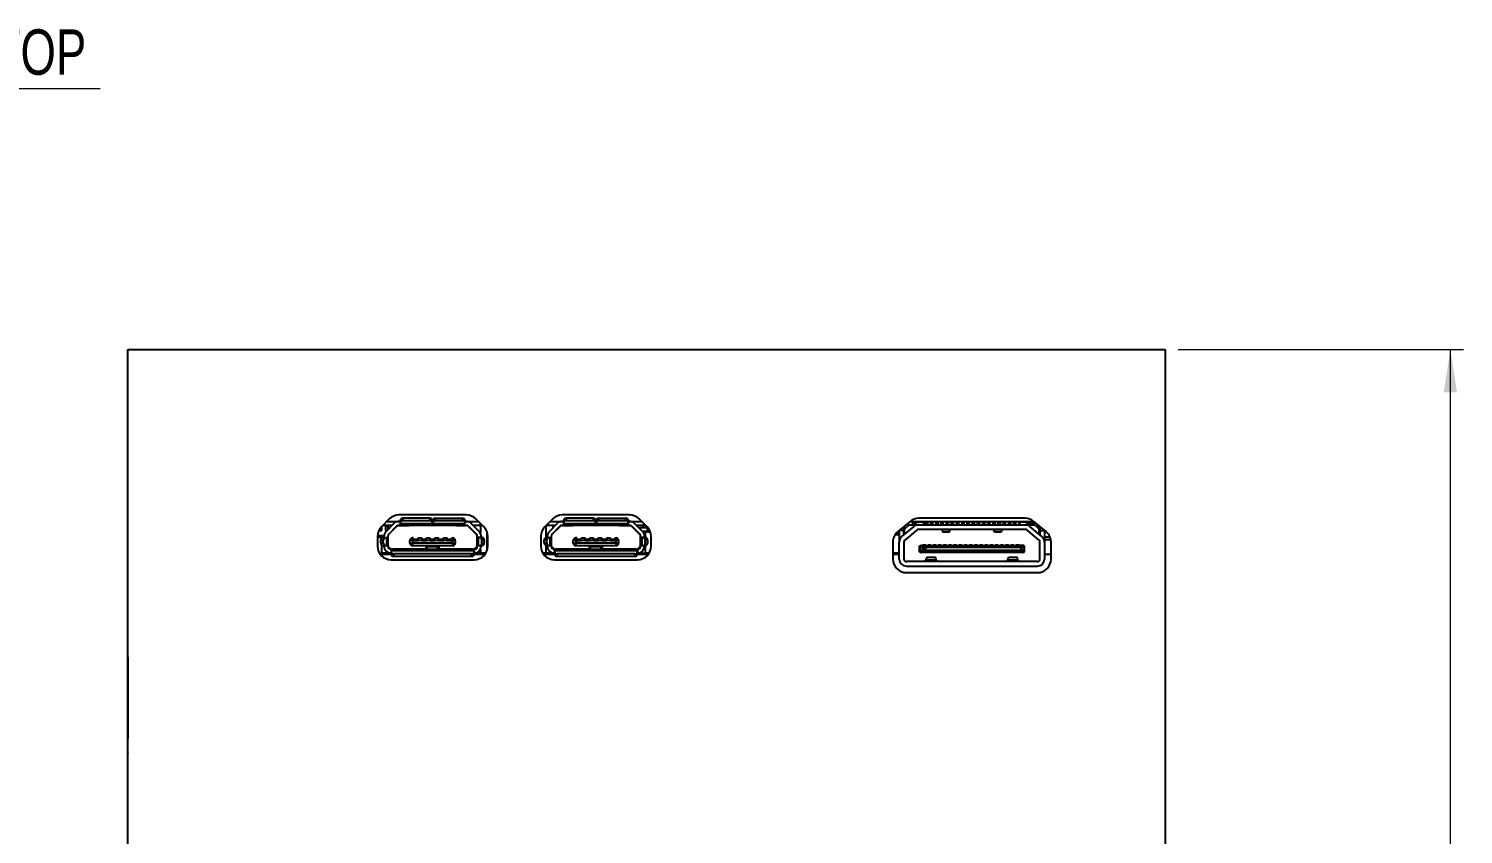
# Model space of a CAD drawing. Header units: millimetres. Extents: x 16 to 196, y 45 to 267.
# Drawn here: x 85.8 to 196.5, y 204.4 to 266.6 of the extents above; entities that cross this region are included whole.
import ezdxf

# ---------------------------------------------------------------- set-up
doc = ezdxf.new("R2010")
doc.units = ezdxf.units.MM
doc.styles.add('SLDTEXTSTYLE0', font='TXT', dxfattribs={"width": 0.75})
doc.dimstyles.new('SLDDIMSTYLE0', dxfattribs={"dimtxt": 3.5, "dimasz": 3.302, "dimexe": 0, "dimexo": 0.0625, "dimgap": 0.875, "dimtad": 1, "dimrnd": 1e-09, "dimzin": 12, "dimdsep": 46, "dimtxsty": 'SLDTEXTSTYLE0', "dimsah": 1, "dimcen": 0.09, "dimadec": 0, "dimazin": 3, "dimtfac": 1, "dimtofl": 0, "dimtmove": 0, "dimatfit": 3, "dimfxl": 1, "dimfrac": 2, "dimtolj": 1, "dimtzin": 12, "dimarcsym": 0})

# ---------------------------------------------------------------- blocks, each defined once
blk = doc.blocks.new('SW_NOTE_0')
at = {"color": 0, "linetype": 'Continuous', "lineweight": 0}
blk.add_line((8.72, 0), (0, 0), dxfattribs=at)
at = {"color": 0, "linetype": 'Continuous', "lineweight": 0, "insert": (0.44, 4.58), "char_height": 3.5, "attachment_point": 1, "style": 'SLDTEXTSTYLE0'}
blk.add_mtext('TOP', dxfattribs=at)
blk = doc.blocks.new('_D_2')
at = {"color": 7, "linetype": 'Continuous', "lineweight": 0}
for p, q in [((174.47, 241.79), (196.47, 241.79)), ((195.47, 121.79), (195.47, 241.79)), ((174.47, 121.79), (196.47, 121.79))]:
    blk.add_line(p, q, dxfattribs=at)
at = {"color": 7, "linetype": 'Continuous', "lineweight": 18}
for points in [[(195.47, 241.79), (194.96, 238.49), (195.98, 238.49)], [(195.47, 121.79), (195.98, 125.09), (194.96, 125.09)]]:
    blk.add_solid(points, dxfattribs=at)
at = {"color": 7, "linetype": 'Continuous', "lineweight": 18, "insert": (190.96, 174.42), "char_height": 3.5, "attachment_point": 1, "rotation": 90, "style": 'SLDTEXTSTYLE0'}
blk.add_mtext('120,00', dxfattribs=at)

msp = doc.modelspace()

# ---------------------------------------------------------------- linework, layer by layer
at = {"color": 7, "linetype": 'Continuous', "lineweight": 25}
for p, q in [((93.467, 121.788), (93.467, 241.788)), ((93.467, 241.788), (173.467, 241.788)), ((173.467, 241.788), (173.467, 121.788)), ((113.628, 228.72), (113.025, 228.117)), ((113.042, 228.128), (113.042, 228.134)), ((113.042, 227.836), (113.042, 228.128)), ((113.264, 228.228), (113.136, 228.228)), ((113.84, 228.228), (113.264, 228.228)), ((113.342, 228.228), (113.342, 228.128)), ((113.542, 228.128), (113.342, 228.128)), ((113.342, 228.128), (113.342, 227.836)), ((113.979, 228.367), (113.375, 227.763)), ((113.436, 228.528), (114.368, 228.528)), ((113.542, 228.228), (113.542, 228.128)), ((113.542, 227.93), (113.542, 228.128)), ((113.587, 227.551), (114.191, 228.155)), ((114.193, 228.15), (113.592, 227.549)), ((114.368, 228.528), (114.464, 228.528)), ((114.464, 228.228), (114.368, 228.228)), ((114.37, 228.223), (115.174, 228.223)), ((119.564, 229.028), (114.371, 229.028)), ((114.464, 228.617), (114.464, 228.429)), ((114.464, 228.429), (114.464, 228.337)), ((116.954, 228.337), (114.464, 228.337)), ((114.464, 228.337), (114.464, 228.228)), ((116.954, 228.228), (114.464, 228.228)), ((114.664, 228.773), (114.664, 228.586)), ((116.754, 228.773), (114.664, 228.773)), ((116.754, 228.586), (114.664, 228.586)), ((115.039, 228.228), (115.039, 228.223)), ((115.174, 228.223), (115.174, 228.228)), ((116.754, 228.773), (116.754, 228.586)), ((116.954, 228.429), (116.954, 228.617)), ((116.954, 228.528), (116.974, 228.528)), ((116.954, 228.337), (116.954, 228.429)), ((116.954, 228.428), (116.974, 228.428)), ((116.954, 228.228), (116.954, 228.337)), ((116.974, 228.228), (116.954, 228.228)), ((116.974, 228.617), (116.974, 228.429)), ((116.974, 228.429), (116.974, 228.337)), ((119.464, 228.337), (116.974, 228.337)), ((116.974, 228.337), (116.974, 228.228)), ((119.464, 228.228), (116.974, 228.228)), ((117.174, 228.773), (119.264, 228.773)), ((117.174, 228.773), (117.174, 228.586)), ((119.264, 228.586), (117.174, 228.586)), ((118.754, 228.228), (118.754, 228.223)), ((118.754, 228.223), (119.559, 228.223)), ((118.889, 228.223), (118.889, 228.228)), ((119.264, 228.586), (119.264, 228.773)), ((119.464, 228.617), (119.464, 228.429)), ((119.464, 228.528), (119.561, 228.528)), ((119.464, 228.337), (119.464, 228.429)), ((119.464, 228.228), (119.464, 228.337)), ((119.561, 228.228), (119.464, 228.228)), ((119.561, 228.528), (120.499, 228.528)), ((120.336, 227.549), (119.735, 228.15)), ((119.737, 228.155), (120.341, 227.551)), ((120.553, 227.763), (119.95, 228.367)), ((120.664, 228.228), (120.088, 228.228)), ((120.153, 228.163), (120.153, 228.228)), ((120.91, 228.117), (120.306, 228.72)), ((120.653, 228.128), (120.653, 228.228)), ((120.653, 228.128), (120.653, 227.626)), ((120.799, 228.228), (120.664, 228.228)), ((126.228, 228.72), (125.625, 228.117)), ((125.864, 228.228), (125.733, 228.228)), ((125.733, 228.225), (125.733, 228.128)), ((125.733, 227.278), (125.733, 228.128)), ((126.44, 228.228), (125.864, 228.228)), ((126.579, 228.367), (125.975, 227.763)), ((126.036, 228.528), (126.968, 228.528)), ((126.187, 227.551), (126.791, 228.155)), ((126.793, 228.15), (126.192, 227.549)), ((126.233, 228.228), (126.233, 228.021)), ((126.968, 228.528), (127.064, 228.528)), ((127.064, 228.228), (126.968, 228.228)), ((126.97, 228.223), (127.774, 228.223)), ((132.164, 229.028), (126.971, 229.028)), ((127.064, 228.617), (127.064, 228.429)), ((127.064, 228.429), (127.064, 228.337)), ((129.554, 228.337), (127.064, 228.337)), ((127.064, 228.337), (127.064, 228.228)), ((129.554, 228.228), (127.064, 228.228)), ((127.264, 228.773), (127.264, 228.586)), ((129.354, 228.773), (127.264, 228.773)), ((129.354, 228.586), (127.264, 228.586)), ((127.639, 228.228), (127.639, 228.223)), ((127.773, 228.228), (127.773, 228.223)), ((127.774, 228.223), (127.774, 228.228)), ((129.354, 228.773), (129.354, 228.586)), ((129.554, 228.429), (129.554, 228.617)), ((129.554, 228.528), (129.574, 228.528)), ((129.554, 228.337), (129.554, 228.429)), ((129.554, 228.428), (129.574, 228.428)), ((129.554, 228.228), (129.554, 228.337)), ((129.574, 228.228), (129.554, 228.228)), ((129.574, 228.617), (129.574, 228.429)), ((129.574, 228.429), (129.574, 228.337)), ((132.064, 228.337), (129.574, 228.337)), ((129.574, 228.337), (129.574, 228.228)), ((132.064, 228.228), (129.574, 228.228)), ((129.774, 228.773), (131.864, 228.773)), ((129.774, 228.773), (129.774, 228.586)), ((131.864, 228.586), (129.774, 228.586)), ((131.354, 228.228), (131.354, 228.223)), ((131.354, 228.223), (132.159, 228.223)), ((131.489, 228.223), (131.489, 228.228)), ((131.864, 228.586), (131.864, 228.773)), ((132.064, 228.617), (132.064, 228.429)), ((132.064, 228.528), (132.161, 228.528)), ((132.064, 228.337), (132.064, 228.429)), ((132.064, 228.228), (132.064, 228.337)), ((132.161, 228.228), (132.064, 228.228)), ((132.161, 228.528), (133.099, 228.528)), ((132.936, 227.549), (132.335, 228.15)), ((132.337, 228.155), (132.941, 227.551)), ((133.153, 227.763), (132.55, 228.367)), ((133.264, 228.228), (132.688, 228.228)), ((132.69, 228.228), (132.69, 228.226)), ((133.19, 228.033), (132.883, 228.033)), ((133.51, 228.117), (132.906, 228.72)), ((133.188, 228.028), (133.059, 228.028)), ((133.183, 228.228), (133.183, 228.033)), ((133.433, 228.038), (133.188, 228.038)), ((133.433, 228.028), (133.188, 228.028)), ((133.19, 228.038), (133.19, 228.228)), ((133.399, 228.228), (133.264, 228.228)), ((133.433, 228.194), (133.433, 228.038)), ((133.433, 228.038), (133.433, 228.028)), ((133.585, 228.033), (133.433, 228.033)), ((133.548, 227.744), (133.548, 228.033)), ((153.791, 228.533), (152.843, 227.74)), ((153.161, 227.356), (154.109, 228.15)), ((153.314, 228.134), (153.314, 227.828)), ((153.714, 228.278), (153.364, 227.928)), ((153.714, 228.278), (154.462, 228.278)), ((153.785, 228.528), (163.35, 228.528)), ((154.017, 228.278), (154.017, 228.528)), ((154.117, 228.278), (154.117, 228.528)), ((154.173, 228.278), (154.173, 228.528)), ((154.264, 228.278), (154.264, 228.478)), ((154.864, 228.478), (154.264, 228.478)), ((154.462, 228.278), (162.666, 228.278)), ((162.669, 228.778), (154.465, 228.778)), ((154.757, 228.478), (154.757, 228.528)), ((154.864, 228.278), (154.864, 228.478)), ((155.002, 228.278), (155.002, 228.528)), ((155.157, 228.278), (155.157, 228.528)), ((155.402, 228.278), (155.402, 228.528)), ((155.557, 228.278), (155.557, 228.528)), ((155.802, 228.278), (155.802, 228.528)), ((155.895, 228.278), (155.895, 228.528)), ((155.895, 228.503), (155.896, 228.503)), ((155.896, 228.278), (155.896, 228.503)), ((155.957, 228.278), (155.957, 228.528)), ((156.202, 228.278), (156.202, 228.528)), ((156.213, 228.278), (156.213, 228.528)), ((156.357, 228.278), (156.357, 228.528)), ((156.602, 228.278), (156.602, 228.528)), ((156.678, 228.278), (156.678, 228.503)), ((156.678, 228.503), (156.679, 228.503)), ((156.679, 228.278), (156.679, 228.528)), ((156.757, 228.278), (156.757, 228.528)), ((157.002, 228.278), (157.002, 228.528)), ((157.157, 228.278), (157.157, 228.528)), ((157.402, 228.278), (157.402, 228.528)), ((157.557, 228.278), (157.557, 228.528)), ((157.802, 228.278), (157.802, 228.528)), ((157.957, 228.278), (157.957, 228.528)), ((158.202, 228.278), (158.202, 228.528)), ((158.357, 228.278), (158.357, 228.528)), ((158.602, 228.278), (158.602, 228.528)), ((158.757, 228.378), (158.602, 228.378)), ((158.757, 228.358), (158.602, 228.358)), ((158.757, 228.278), (158.757, 228.528)), ((159.002, 228.278), (159.002, 228.528)), ((159.002, 228.378), (159.097, 228.378)), ((159.157, 228.358), (159.002, 228.358)), ((159.097, 228.528), (159.097, 228.398)), ((159.097, 228.398), (159.157, 228.398)), ((159.097, 228.358), (159.097, 228.398)), ((159.157, 228.278), (159.157, 228.528)), ((159.402, 228.278), (159.402, 228.528)), ((159.402, 228.398), (159.497, 228.398)), ((159.557, 228.358), (159.402, 228.358)), ((159.497, 228.398), (159.497, 228.528)), ((159.497, 228.358), (159.497, 228.398)), ((159.497, 228.378), (159.557, 228.378)), ((159.557, 228.278), (159.557, 228.528)), ((159.802, 228.278), (159.802, 228.528)), ((159.957, 228.378), (159.802, 228.378)), ((159.957, 228.358), (159.802, 228.358)), ((159.957, 228.278), (159.957, 228.528)), ((160.202, 228.278), (160.202, 228.528)), ((160.357, 228.448), (160.287, 228.448)), ((160.357, 228.278), (160.357, 228.528)), ((160.602, 228.278), (160.602, 228.528)), ((160.757, 228.448), (160.602, 228.448)), ((160.757, 228.278), (160.757, 228.528)), ((161.002, 228.278), (161.002, 228.528)), ((161.157, 228.448), (161.002, 228.448)), ((161.157, 228.278), (161.157, 228.528)), ((161.402, 228.278), (161.402, 228.528)), ((161.557, 228.448), (161.402, 228.448)), ((161.557, 228.278), (161.557, 228.528)), ((161.802, 228.278), (161.802, 228.528)), ((161.937, 228.448), (161.802, 228.448)), ((161.957, 228.447), (161.937, 228.448)), ((161.957, 228.278), (161.957, 228.528)), ((162.202, 228.278), (162.202, 228.528)), ((162.264, 228.358), (162.202, 228.358)), ((162.264, 228.278), (162.264, 228.478)), ((162.864, 228.478), (162.264, 228.478)), ((162.666, 228.278), (163.414, 228.278)), ((162.797, 228.528), (162.797, 228.478)), ((162.864, 228.278), (162.864, 228.478)), ((163.197, 228.398), (162.864, 228.398)), ((163.553, 228.358), (162.864, 228.358)), ((163.967, 227.356), (163.02, 228.15)), ((163.197, 228.398), (163.197, 228.528)), ((163.197, 228.358), (163.197, 228.398)), ((164.291, 227.74), (163.344, 228.533)), ((163.414, 228.278), (163.764, 227.928)), ((163.814, 228.108), (163.584, 228.108)), ((163.814, 228.139), (163.814, 227.828)), ((112.717, 227.374), (112.717, 226.628)), ((112.717, 227.328), (113.214, 227.328)), ((113.217, 227.428), (112.719, 227.428)), ((112.842, 227.871), (112.842, 227.836)), ((112.842, 227.836), (113.042, 227.836)), ((113.166, 227.078), (112.974, 227.078)), ((112.974, 226.878), (112.974, 227.078)), ((112.974, 226.878), (113.166, 226.878)), ((113.033, 227.328), (113.033, 227.235)), ((113.128, 227.278), (113.32, 227.278)), ((113.166, 226.878), (113.166, 227.078)), ((113.214, 227.278), (113.214, 227.374)), ((113.32, 227.278), (113.409, 227.278)), ((113.342, 227.836), (113.448, 227.836)), ((113.409, 227.278), (113.409, 226.678)), ((113.409, 227.278), (113.514, 227.278)), ((113.514, 227.374), (113.514, 227.278)), ((113.514, 227.328), (113.519, 227.328)), ((113.514, 226.678), (113.514, 227.278)), ((113.519, 227.372), (113.519, 226.733)), ((113.525, 227.428), (113.52, 227.428)), ((113.872, 227.836), (113.879, 227.836)), ((113.964, 227.921), (113.964, 227.928)), ((115.414, 227.058), (115.214, 227.058)), ((115.214, 226.858), (115.214, 227.058)), ((115.214, 226.858), (115.414, 226.858)), ((115.414, 227.258), (115.414, 227.058)), ((115.479, 227.258), (115.414, 227.258)), ((115.414, 227.058), (115.414, 226.858)), ((115.479, 227.058), (115.414, 227.058)), ((115.414, 226.858), (115.414, 226.658)), ((118.514, 226.858), (115.414, 226.858)), ((115.479, 227.058), (115.479, 227.258)), ((115.849, 227.138), (115.479, 227.138)), ((115.479, 227.038), (115.479, 227.058)), ((115.849, 227.038), (115.479, 227.038)), ((115.849, 227.258), (116.129, 227.258)), ((115.849, 227.058), (115.849, 227.258)), ((116.129, 227.058), (115.849, 227.058)), ((115.849, 227.038), (115.849, 227.058)), ((116.129, 227.058), (116.129, 227.258)), ((116.499, 227.138), (116.129, 227.138)), ((116.129, 227.038), (116.129, 227.058)), ((116.499, 227.038), (116.129, 227.038)), ((116.499, 227.258), (116.779, 227.258)), ((116.499, 227.058), (116.499, 227.258)), ((116.779, 227.058), (116.499, 227.058)), ((116.499, 227.038), (116.499, 227.058)), ((116.779, 227.058), (116.779, 227.258)), ((117.149, 227.138), (116.779, 227.138)), ((116.779, 227.038), (116.779, 227.058)), ((117.149, 227.038), (116.779, 227.038)), ((117.149, 227.258), (117.429, 227.258)), ((117.149, 227.058), (117.149, 227.258)), ((117.429, 227.058), (117.149, 227.058)), ((117.149, 227.038), (117.149, 227.058)), ((117.429, 227.058), (117.429, 227.258)), ((117.799, 227.138), (117.429, 227.138)), ((117.429, 227.038), (117.429, 227.058)), ((117.799, 227.038), (117.429, 227.038)), ((117.799, 227.258), (118.079, 227.258)), ((117.799, 227.058), (117.799, 227.258)), ((118.079, 227.058), (117.799, 227.058)), ((117.799, 227.038), (117.799, 227.058)), ((118.079, 227.058), (118.079, 227.258)), ((118.449, 227.138), (118.079, 227.138)), ((118.079, 227.038), (118.079, 227.058)), ((118.449, 227.038), (118.079, 227.038)), ((118.449, 227.258), (118.514, 227.258)), ((118.449, 227.058), (118.449, 227.258)), ((118.514, 227.058), (118.449, 227.058)), ((118.449, 227.038), (118.449, 227.058)), ((118.514, 227.058), (118.514, 227.258)), ((118.714, 227.058), (118.514, 227.058)), ((118.514, 226.858), (118.514, 227.058)), ((118.514, 226.858), (118.714, 226.858)), ((118.514, 226.658), (118.514, 226.858)), ((118.714, 227.058), (118.714, 226.858)), ((119.964, 227.928), (119.964, 227.921)), ((120.153, 227.732), (120.153, 227.739)), ((120.409, 226.733), (120.409, 227.372)), ((120.414, 227.278), (120.414, 227.374)), ((120.414, 227.278), (120.414, 226.678)), ((120.519, 227.278), (120.414, 227.278)), ((120.519, 226.678), (120.519, 227.278)), ((120.609, 227.278), (120.519, 227.278)), ((120.609, 227.278), (120.8, 227.278)), ((120.714, 227.374), (120.714, 227.278)), ((120.954, 227.078), (120.763, 227.078)), ((120.763, 226.878), (120.763, 227.078)), ((120.954, 226.878), (120.763, 226.878)), ((120.954, 227.078), (120.954, 226.878)), ((121.153, 227.735), (121.153, 226.267)), ((121.217, 226.628), (121.217, 227.374)), ((125.317, 227.374), (125.317, 226.628)), ((125.766, 227.078), (125.574, 227.078)), ((125.574, 226.878), (125.574, 227.078)), ((125.574, 226.878), (125.766, 226.878)), ((125.728, 227.278), (125.92, 227.278)), ((125.766, 226.878), (125.766, 227.078)), ((125.814, 227.278), (125.814, 227.374)), ((125.92, 227.278), (126.009, 227.278)), ((126.009, 227.278), (126.009, 226.678)), ((126.009, 227.278), (126.114, 227.278)), ((126.114, 227.374), (126.114, 227.278)), ((126.114, 226.678), (126.114, 227.278)), ((126.119, 227.372), (126.119, 226.733)), ((126.233, 227.597), (126.233, 227.59)), ((126.564, 227.921), (126.564, 227.928)), ((128.014, 227.058), (127.814, 227.058)), ((127.814, 226.858), (127.814, 227.058)), ((127.814, 226.858), (128.014, 226.858)), ((128.014, 227.258), (128.014, 227.058)), ((128.079, 227.258), (128.014, 227.258)), ((128.014, 227.058), (128.014, 226.858)), ((128.079, 227.058), (128.014, 227.058)), ((131.114, 226.858), (128.014, 226.858)), ((128.014, 226.858), (128.014, 226.658)), ((128.079, 227.058), (128.079, 227.258)), ((128.449, 227.138), (128.079, 227.138)), ((128.079, 227.038), (128.079, 227.058)), ((128.449, 227.038), (128.079, 227.038)), ((128.449, 227.258), (128.729, 227.258)), ((128.449, 227.058), (128.449, 227.258)), ((128.729, 227.058), (128.449, 227.058)), ((128.449, 227.038), (128.449, 227.058)), ((128.729, 227.058), (128.729, 227.258)), ((129.099, 227.138), (128.729, 227.138)), ((128.729, 227.038), (128.729, 227.058)), ((129.099, 227.038), (128.729, 227.038)), ((129.099, 227.258), (129.379, 227.258)), ((129.099, 227.058), (129.099, 227.258)), ((129.099, 227.038), (129.099, 227.058)), ((129.379, 227.058), (129.099, 227.058)), ((129.379, 227.058), (129.379, 227.258)), ((129.749, 227.138), (129.379, 227.138)), ((129.379, 227.038), (129.379, 227.058)), ((129.749, 227.038), (129.379, 227.038)), ((129.749, 227.258), (130.029, 227.258)), ((129.749, 227.058), (129.749, 227.258)), ((129.749, 227.038), (129.749, 227.058)), ((130.029, 227.058), (129.749, 227.058)), ((130.029, 227.058), (130.029, 227.258)), ((130.399, 227.138), (130.029, 227.138)), ((130.029, 227.038), (130.029, 227.058)), ((130.399, 227.038), (130.029, 227.038)), ((130.399, 227.258), (130.679, 227.258)), ((130.399, 227.058), (130.399, 227.258)), ((130.399, 227.038), (130.399, 227.058)), ((130.679, 227.058), (130.399, 227.058)), ((130.679, 227.058), (130.679, 227.258)), ((131.049, 227.138), (130.679, 227.138)), ((130.679, 227.038), (130.679, 227.058)), ((131.049, 227.038), (130.679, 227.038)), ((131.049, 227.258), (131.114, 227.258)), ((131.049, 227.058), (131.049, 227.258)), ((131.049, 227.038), (131.049, 227.058)), ((131.114, 227.058), (131.049, 227.058)), ((131.114, 227.058), (131.114, 227.258)), ((131.314, 227.058), (131.114, 227.058)), ((131.114, 226.858), (131.114, 227.058)), ((131.114, 226.658), (131.114, 226.858)), ((131.114, 226.858), (131.314, 226.858)), ((131.314, 227.058), (131.314, 226.858)), ((132.564, 227.928), (132.564, 227.921)), ((132.648, 227.844), (132.648, 227.837)), ((132.759, 227.733), (132.752, 227.733)), ((132.853, 227.639), (132.853, 227.632)), ((133.009, 226.733), (133.009, 227.372)), ((133.014, 227.278), (133.014, 227.374)), ((133.014, 227.278), (133.014, 226.678)), ((133.119, 227.278), (133.014, 227.278)), ((133.119, 226.678), (133.119, 227.278)), ((133.209, 227.278), (133.119, 227.278)), ((133.548, 227.733), (133.181, 227.733)), ((133.209, 227.278), (133.4, 227.278)), ((133.314, 227.374), (133.314, 227.278)), ((133.353, 227.733), (133.353, 227.278)), ((133.363, 226.878), (133.363, 227.078)), ((133.554, 227.078), (133.363, 227.078)), ((133.554, 226.878), (133.363, 226.878)), ((133.548, 227.728), (133.548, 227.744)), ((133.548, 227.728), (133.756, 227.728)), ((133.554, 227.078), (133.554, 226.878)), ((133.817, 226.628), (133.817, 227.374)), ((152.467, 226.934), (152.467, 225.628)), ((152.651, 227.528), (152.964, 227.528)), ((152.964, 227.678), (152.776, 227.678)), ((152.949, 227.828), (152.964, 227.828)), ((152.964, 227.828), (152.964, 227.841)), ((153.314, 227.828), (152.964, 227.828)), ((152.964, 227.828), (152.964, 226.934)), ((152.964, 225.628), (152.964, 226.934)), ((153.314, 227.484), (153.314, 227.828)), ((153.314, 227.828), (153.364, 227.828)), ((153.364, 227.678), (153.314, 227.678)), ((153.314, 227.528), (153.364, 227.528)), ((153.314, 226.934), (153.314, 225.628)), ((153.364, 227.526), (153.364, 227.928)), ((154.333, 227.881), (153.386, 227.088)), ((154.462, 227.928), (162.666, 227.928)), ((156.239, 227.928), (156.297, 227.731)), ((156.831, 227.731), (156.297, 227.731)), ((156.299, 227.728), (156.829, 227.728)), ((156.831, 227.731), (156.889, 227.928)), ((160.297, 227.731), (160.239, 227.928)), ((160.831, 227.731), (160.297, 227.731)), ((160.299, 227.728), (160.829, 227.728)), ((160.889, 227.928), (160.831, 227.731)), ((163.743, 227.088), (162.795, 227.881)), ((163.764, 227.526), (163.764, 227.928)), ((163.814, 227.828), (164.164, 227.828)), ((163.814, 227.828), (163.814, 227.484)), ((163.814, 225.628), (163.814, 226.934)), ((164.164, 227.846), (164.164, 227.828)), ((164.164, 227.828), (164.164, 226.934)), ((164.653, 227.108), (164.164, 227.108)), ((164.164, 226.934), (164.164, 225.628)), ((164.667, 225.628), (164.667, 226.934)), ((112.905, 226.028), (113.08, 226.028)), ((112.905, 226.028), (113.764, 226.028)), ((113.764, 225.988), (112.935, 225.988)), ((113.033, 226.72), (113.033, 226.078)), ((113.533, 226.078), (113.033, 226.078)), ((113.033, 226.078), (113.083, 226.028)), ((113.128, 226.678), (113.32, 226.678)), ((113.214, 226.628), (113.214, 226.678)), ((113.32, 226.678), (113.409, 226.678)), ((113.409, 226.678), (113.514, 226.678)), ((113.514, 226.678), (113.514, 226.628)), ((113.533, 226.532), (113.533, 226.635)), ((113.533, 226.078), (113.533, 226.129)), ((113.554, 226.028), (113.533, 226.078)), ((113.764, 226.378), (120.164, 226.378)), ((113.764, 226.378), (113.764, 226.269)), ((113.764, 226.269), (113.764, 226.176)), ((120.164, 226.269), (113.764, 226.269)), ((113.764, 226.176), (113.764, 225.989)), ((116.454, 226.383), (113.869, 226.383)), ((119.964, 226.02), (113.964, 226.02)), ((113.964, 226.02), (113.964, 225.833)), ((119.964, 225.833), (113.964, 225.833)), ((115.206, 226.383), (115.199, 226.378)), ((118.514, 226.658), (115.414, 226.658)), ((115.573, 226.383), (115.573, 226.378)), ((115.754, 226.378), (115.754, 226.383)), ((116.454, 226.658), (116.454, 226.383)), ((116.554, 226.383), (116.454, 226.383)), ((116.554, 226.53), (116.554, 226.658)), ((117.374, 226.578), (116.554, 226.578)), ((116.554, 226.378), (116.554, 226.53)), ((116.804, 226.578), (116.804, 226.658)), ((117.124, 226.658), (117.124, 226.578)), ((117.374, 226.658), (117.374, 226.53)), ((117.374, 226.378), (117.374, 226.53)), ((117.474, 226.383), (117.374, 226.383)), ((117.474, 226.383), (117.474, 226.658)), ((120.059, 226.383), (117.474, 226.383)), ((118.174, 226.383), (118.174, 226.378)), ((118.613, 226.378), (118.613, 226.383)), ((118.73, 226.378), (118.722, 226.383)), ((119.964, 225.833), (119.964, 226.02)), ((120.153, 226.378), (120.153, 226.396)), ((120.164, 226.269), (120.164, 226.378)), ((120.164, 226.269), (120.164, 226.176)), ((120.164, 225.989), (120.164, 226.176)), ((120.164, 226.028), (121.029, 226.028)), ((121, 225.988), (120.164, 225.988)), ((120.414, 226.678), (120.519, 226.678)), ((120.414, 226.628), (120.414, 226.678)), ((120.519, 226.678), (120.609, 226.678)), ((120.603, 226.028), (120.653, 226.078)), ((120.607, 226.028), (120.7, 226.028)), ((120.609, 226.678), (120.8, 226.678)), ((120.653, 226.376), (120.653, 226.078)), ((120.653, 226.078), (120.703, 226.028)), ((120.714, 226.628), (120.714, 226.678)), ((125.505, 226.028), (126.364, 226.028)), ((126.364, 225.988), (125.535, 225.988)), ((125.683, 226.028), (125.733, 226.078)), ((125.687, 226.028), (125.78, 226.028)), ((125.728, 226.678), (125.92, 226.678)), ((125.733, 226.078), (125.733, 226.678)), ((126.233, 226.078), (125.733, 226.078)), ((125.733, 226.078), (125.783, 226.028)), ((125.814, 226.628), (125.814, 226.678)), ((125.92, 226.678), (126.009, 226.678)), ((126.009, 226.678), (126.114, 226.678)), ((126.114, 226.678), (126.114, 226.628)), ((126.233, 226.474), (126.233, 226.415)), ((126.233, 226.094), (126.233, 226.078)), ((126.254, 226.028), (126.233, 226.078)), ((126.364, 226.378), (132.764, 226.378)), ((126.364, 226.378), (126.364, 226.269)), ((126.364, 226.269), (126.364, 226.176)), ((132.764, 226.269), (126.364, 226.269)), ((126.364, 226.176), (126.364, 225.989)), ((129.054, 226.383), (126.469, 226.383)), ((132.564, 226.02), (126.564, 226.02)), ((126.564, 226.02), (126.564, 225.833)), ((132.564, 225.833), (126.564, 225.833)), ((127.806, 226.383), (127.799, 226.378)), ((131.114, 226.658), (128.014, 226.658)), ((128.273, 226.383), (128.273, 226.378)), ((128.354, 226.378), (128.354, 226.383)), ((129.054, 226.658), (129.054, 226.383)), ((129.154, 226.383), (129.054, 226.383)), ((129.154, 226.53), (129.154, 226.658)), ((129.974, 226.578), (129.154, 226.578)), ((129.154, 226.378), (129.154, 226.53)), ((129.404, 226.578), (129.404, 226.658)), ((129.724, 226.658), (129.724, 226.578)), ((129.974, 226.658), (129.974, 226.53)), ((129.974, 226.378), (129.974, 226.53)), ((130.074, 226.383), (129.974, 226.383)), ((130.074, 226.383), (130.074, 226.658)), ((132.659, 226.383), (130.074, 226.383)), ((130.774, 226.383), (130.774, 226.378)), ((130.813, 226.383), (130.813, 226.378)), ((131.313, 226.383), (131.313, 226.378)), ((131.33, 226.378), (131.322, 226.383)), ((132.564, 225.833), (132.564, 226.02)), ((132.764, 226.269), (132.764, 226.378)), ((132.764, 226.269), (132.764, 226.176)), ((132.764, 225.989), (132.764, 226.176)), ((132.764, 226.028), (133.629, 226.028)), ((133.6, 225.988), (132.764, 225.988)), ((132.853, 226.078), (132.832, 226.028)), ((132.853, 226.442), (132.853, 226.394)), ((132.853, 226.085), (132.853, 226.078)), ((132.853, 226.078), (133.353, 226.078)), ((133.014, 226.678), (133.119, 226.678)), ((133.014, 226.628), (133.014, 226.678)), ((133.119, 226.678), (133.209, 226.678)), ((133.209, 226.678), (133.4, 226.678)), ((133.353, 226.078), (133.303, 226.028)), ((133.307, 226.028), (133.4, 226.028)), ((133.314, 226.628), (133.314, 226.678)), ((133.353, 226.678), (133.353, 226.078)), ((133.353, 226.078), (133.403, 226.028)), ((152.467, 226.028), (152.964, 226.028)), ((152.964, 225.988), (152.467, 225.988)), ((154.514, 226.618), (154.564, 226.668)), ((154.514, 226.178), (154.514, 226.618)), ((154.605, 226.618), (154.514, 226.618)), ((154.605, 226.178), (154.514, 226.178)), ((154.564, 226.128), (154.514, 226.178)), ((154.564, 226.668), (154.655, 226.668)), ((154.655, 226.128), (154.564, 226.128)), ((154.605, 226.178), (154.605, 226.618)), ((154.605, 226.618), (154.605, 226.618)), ((154.605, 226.178), (154.605, 226.178)), ((154.636, 226.131), (154.655, 226.128)), ((154.655, 226.668), (154.637, 226.664)), ((154.655, 226.668), (154.742, 226.668)), ((162.473, 226.128), (154.655, 226.128)), ((154.742, 226.588), (154.742, 226.668)), ((155.017, 226.588), (154.742, 226.588)), ((154.755, 226.518), (154.755, 226.278)), ((154.755, 226.518), (154.944, 226.518)), ((154.944, 226.278), (154.755, 226.278)), ((154.757, 226.588), (154.757, 226.708)), ((155.002, 226.708), (154.757, 226.708)), ((154.944, 226.278), (154.944, 226.518)), ((154.944, 226.518), (154.974, 226.518)), ((154.974, 226.278), (154.944, 226.278)), ((162.373, 226.518), (154.974, 226.518)), ((154.974, 226.518), (154.974, 226.319)), ((154.974, 226.319), (155.004, 226.354)), ((155.004, 226.314), (154.974, 226.278)), ((162.373, 226.278), (154.974, 226.278)), ((155.002, 226.588), (155.002, 226.708)), ((155.004, 226.354), (155.004, 226.314)), ((155.017, 226.668), (155.017, 226.588)), ((155.017, 226.668), (155.142, 226.668)), ((155.087, 225.778), (155.741, 225.778)), ((155.142, 226.588), (155.142, 226.668)), ((155.417, 226.588), (155.142, 226.588)), ((155.157, 226.588), (155.157, 226.708)), ((155.402, 226.708), (155.157, 226.708)), ((155.402, 226.588), (155.402, 226.708)), ((155.417, 226.668), (155.417, 226.588)), ((155.417, 226.668), (155.542, 226.668)), ((155.542, 226.588), (155.542, 226.668)), ((155.817, 226.588), (155.542, 226.588)), ((155.557, 226.588), (155.557, 226.708)), ((155.802, 226.708), (155.557, 226.708)), ((155.802, 226.588), (155.802, 226.708)), ((155.817, 226.668), (155.817, 226.588)), ((155.817, 226.668), (155.942, 226.668)), ((155.942, 226.588), (155.942, 226.668)), ((156.217, 226.588), (155.942, 226.588)), ((155.957, 226.588), (155.957, 226.708)), ((156.202, 226.708), (155.957, 226.708)), ((156.202, 226.588), (156.202, 226.708)), ((156.217, 226.668), (156.217, 226.588)), ((156.217, 226.668), (156.342, 226.668)), ((156.342, 226.588), (156.342, 226.668)), ((156.617, 226.588), (156.342, 226.588)), ((156.602, 226.708), (156.357, 226.708)), ((156.357, 226.588), (156.357, 226.708)), ((156.602, 226.588), (156.602, 226.708)), ((156.617, 226.668), (156.617, 226.588)), ((156.617, 226.668), (156.742, 226.668)), ((156.742, 226.588), (156.742, 226.668)), ((157.017, 226.588), (156.742, 226.588)), ((157.002, 226.708), (156.757, 226.708)), ((156.757, 226.588), (156.757, 226.708)), ((157.002, 226.588), (157.002, 226.708)), ((157.017, 226.668), (157.017, 226.588)), ((157.017, 226.668), (157.142, 226.668)), ((157.142, 226.588), (157.142, 226.668)), ((157.417, 226.588), (157.142, 226.588)), ((157.157, 226.588), (157.157, 226.708)), ((157.402, 226.708), (157.157, 226.708)), ((157.402, 226.588), (157.402, 226.708)), ((157.417, 226.668), (157.417, 226.588)), ((157.417, 226.668), (157.542, 226.668)), ((157.542, 226.588), (157.542, 226.668)), ((157.817, 226.588), (157.542, 226.588)), ((157.802, 226.708), (157.557, 226.708)), ((157.557, 226.588), (157.557, 226.708)), ((157.802, 226.588), (157.802, 226.708)), ((157.817, 226.668), (157.817, 226.588)), ((157.817, 226.668), (157.942, 226.668)), ((157.942, 226.588), (157.942, 226.668)), ((158.217, 226.588), (157.942, 226.588)), ((158.202, 226.708), (157.957, 226.708)), ((157.957, 226.588), (157.957, 226.708)), ((158.202, 226.588), (158.202, 226.708)), ((158.217, 226.668), (158.217, 226.588)), ((158.217, 226.668), (158.342, 226.668)), ((158.342, 226.588), (158.342, 226.668)), ((158.617, 226.588), (158.342, 226.588)), ((158.602, 226.708), (158.357, 226.708)), ((158.357, 226.588), (158.357, 226.708)), ((158.602, 226.588), (158.602, 226.708)), ((158.617, 226.668), (158.617, 226.588)), ((158.617, 226.668), (158.742, 226.668)), ((158.742, 226.588), (158.742, 226.668)), ((159.017, 226.588), (158.742, 226.588)), ((159.002, 226.708), (158.757, 226.708)), ((158.757, 226.588), (158.757, 226.708)), ((159.002, 226.588), (159.002, 226.708)), ((159.017, 226.668), (159.017, 226.588)), ((159.017, 226.668), (159.142, 226.668)), ((159.142, 226.588), (159.142, 226.668)), ((159.417, 226.588), (159.142, 226.588)), ((159.402, 226.708), (159.157, 226.708)), ((159.157, 226.588), (159.157, 226.708)), ((159.402, 226.588), (159.402, 226.708)), ((159.417, 226.668), (159.417, 226.588)), ((159.417, 226.668), (159.542, 226.668)), ((159.542, 226.588), (159.542, 226.668)), ((159.817, 226.588), (159.542, 226.588)), ((159.557, 226.588), (159.557, 226.708)), ((159.802, 226.708), (159.557, 226.708)), ((159.802, 226.588), (159.802, 226.708)), ((159.817, 226.668), (159.817, 226.588)), ((159.817, 226.668), (159.942, 226.668)), ((159.942, 226.588), (159.942, 226.668)), ((160.217, 226.588), (159.942, 226.588)), ((159.957, 226.588), (159.957, 226.708)), ((160.202, 226.708), (159.957, 226.708)), ((160.202, 226.588), (160.202, 226.708)), ((160.217, 226.668), (160.217, 226.588)), ((160.217, 226.668), (160.342, 226.668)), ((160.342, 226.588), (160.342, 226.668)), ((160.617, 226.588), (160.342, 226.588)), ((160.602, 226.708), (160.357, 226.708)), ((160.357, 226.588), (160.357, 226.708)), ((160.602, 226.588), (160.602, 226.708)), ((160.617, 226.668), (160.617, 226.588)), ((160.617, 226.668), (160.742, 226.668)), ((160.742, 226.588), (160.742, 226.668)), ((161.017, 226.588), (160.742, 226.588)), ((160.757, 226.588), (160.757, 226.708)), ((161.002, 226.708), (160.757, 226.708)), ((161.002, 226.588), (161.002, 226.708)), ((161.017, 226.668), (161.017, 226.588)), ((161.017, 226.668), (161.142, 226.668)), ((161.142, 226.588), (161.142, 226.668)), ((161.417, 226.588), (161.142, 226.588)), ((161.157, 226.588), (161.157, 226.708)), ((161.402, 226.708), (161.157, 226.708)), ((161.387, 225.778), (162.041, 225.778)), ((161.402, 226.588), (161.402, 226.708)), ((161.417, 226.668), (161.417, 226.588)), ((161.417, 226.668), (161.542, 226.668)), ((161.542, 226.588), (161.542, 226.668)), ((161.817, 226.588), (161.542, 226.588)), ((161.557, 226.708), (161.557, 226.588)), ((161.802, 226.708), (161.557, 226.708)), ((161.802, 226.588), (161.802, 226.708)), ((161.817, 226.668), (161.817, 226.588)), ((161.817, 226.668), (161.942, 226.668)), ((161.942, 226.588), (161.942, 226.668)), ((162.217, 226.588), (161.942, 226.588)), ((162.202, 226.708), (161.957, 226.708)), ((161.957, 226.588), (161.957, 226.708)), ((162.202, 226.588), (162.202, 226.708)), ((162.217, 226.668), (162.217, 226.588)), ((162.473, 226.668), (162.217, 226.668)), ((162.373, 226.278), (162.373, 226.518)), ((162.492, 226.664), (162.473, 226.668)), ((162.564, 226.668), (162.473, 226.668)), ((162.473, 226.128), (162.492, 226.131)), ((162.564, 226.128), (162.473, 226.128)), ((162.523, 226.618), (162.523, 226.178)), ((162.523, 226.618), (162.523, 226.618)), ((162.614, 226.618), (162.523, 226.618)), ((162.614, 226.178), (162.523, 226.178)), ((162.523, 226.178), (162.523, 226.178)), ((162.614, 226.618), (162.564, 226.668)), ((162.564, 226.128), (162.614, 226.178)), ((162.614, 226.178), (162.614, 226.618)), ((164.667, 225.988), (164.164, 225.988)), ((113.767, 225.578), (120.167, 225.578)), ((126.367, 225.578), (132.767, 225.578)), ((163.614, 225.428), (153.514, 225.428)), ((153.514, 225.078), (163.614, 225.078)), ((154.999, 225.502), (154.839, 225.428)), ((155.829, 225.502), (154.999, 225.502)), ((155.021, 225.576), (155.807, 225.576)), ((155.989, 225.428), (155.829, 225.502)), ((161.139, 225.428), (161.299, 225.502)), ((161.299, 225.502), (162.129, 225.502)), ((161.321, 225.576), (162.107, 225.576)), ((162.129, 225.502), (162.289, 225.428)), ((153.517, 224.578), (163.617, 224.578)), ((93.467, 219.323), (93.467, 219.313)), ((93.467, 210.663), (93.467, 219.313)), ((93.467, 219.3), (93.467, 219.313)), ((93.467, 210.732), (93.467, 219.3)), ((93.467, 218.228), (93.467, 218.266)), ((93.467, 218.071), (93.467, 218.25)), ((93.467, 218.071), (93.467, 218.25)), ((93.467, 218.24), (93.467, 218.226)), ((93.467, 218.24), (93.467, 218.226)), ((93.467, 218.071), (93.467, 217.96)), ((93.467, 218.012), (93.467, 218.071)), ((93.467, 217.202), (93.467, 218.012)), ((93.467, 217.96), (93.467, 217.191)), ((93.467, 217.172), (93.467, 217.298)), ((93.467, 217.147), (93.467, 217.275)), ((93.467, 217.191), (93.467, 217.259)), ((93.467, 217.238), (93.467, 217.202)), ((93.467, 217.172), (93.467, 217.051)), ((93.467, 217.051), (93.467, 217.147)), ((93.467, 217.051), (93.467, 216.193)), ((93.467, 216.195), (93.467, 217.051)), ((93.467, 216.109), (93.467, 216.195)), ((93.467, 216.193), (93.467, 216.109)), ((93.467, 216.109), (93.467, 215.849)), ((93.467, 215.849), (93.467, 216.109)), ((93.467, 215.849), (93.467, 215.833)), ((93.467, 215.833), (93.467, 215.849)), ((93.467, 215.833), (93.467, 214.199)), ((93.467, 214.199), (93.467, 215.833)), ((93.467, 214.199), (93.467, 214.183)), ((93.467, 214.183), (93.467, 214.199)), ((93.467, 214.183), (93.467, 213.923)), ((93.467, 213.923), (93.467, 214.183)), ((93.467, 213.839), (93.467, 213.923)), ((93.467, 213.923), (93.467, 213.839)), ((93.467, 212.982), (93.467, 213.839)), ((93.467, 213.839), (93.467, 212.982)), ((93.467, 212.885), (93.467, 212.982)), ((93.467, 212.982), (93.467, 212.885)), ((93.467, 212.885), (93.467, 212.757)), ((93.467, 212.885), (93.467, 212.757)), ((93.467, 212.826), (93.467, 211.995)), ((93.467, 212.794), (93.467, 212.826)), ((93.467, 212.797), (93.467, 212.794)), ((93.467, 211.988), (93.467, 212.797)), ((93.467, 211.995), (93.467, 211.961)), ((93.467, 211.961), (93.467, 211.988)), ((93.467, 211.961), (93.467, 211.782)), ((93.467, 211.961), (93.467, 211.782)), ((93.467, 211.792), (93.467, 211.806)), ((93.467, 211.792), (93.467, 211.806)), ((93.467, 211.804), (93.467, 211.766)), ((93.467, 210.663), (93.467, 210.732)), ((93.467, 210.663), (93.467, 210.653))]:
    msp.add_line(p, q, dxfattribs=at)
at = {"color": 8, "linetype": 'Continuous', "lineweight": 25}
for p, q in [((113.042, 228.128), (113.036, 228.128)), ((113.264, 228.228), (113.264, 228.356)), ((120.664, 228.228), (120.664, 228.362)), ((125.864, 228.228), (125.864, 228.356)), ((133.19, 228.043), (132.873, 228.043)), ((133.193, 228.228), (133.193, 228.033)), ((133.264, 228.228), (133.264, 228.362)), ((133.577, 228.043), (133.433, 228.043)), ((132.743, 227.749), (132.736, 227.749)), ((133.548, 227.749), (133.167, 227.749)), ((133.548, 227.744), (133.75, 227.744)), ((152.964, 227.578), (152.687, 227.578)), ((153.364, 227.578), (153.314, 227.578)), ((164.591, 227.328), (164.164, 227.328)), ((113.764, 226.078), (113.533, 226.078)), ((120.653, 226.078), (120.164, 226.078)), ((121.062, 226.078), (120.653, 226.078)), ((125.733, 226.078), (125.473, 226.078)), ((126.364, 226.078), (126.233, 226.078)), ((132.853, 226.078), (132.764, 226.078)), ((133.662, 226.078), (133.353, 226.078)), ((152.964, 226.078), (152.467, 226.078))]:
    msp.add_line(p, q, dxfattribs=at)
at = {"color": 7, "linetype": 'Continuous', "lineweight": 25, "flags": 128}
for points in [[(160.287, 228.448), (160.233, 228.444), (160.202, 228.437)], [(154.755, 226.518), (154.727, 226.537), (154.7, 226.555), (154.675, 226.571), (154.652, 226.586), (154.634, 226.599), (154.619, 226.608), (154.61, 226.615), (154.605, 226.618)], [(154.637, 226.664), (154.645, 226.667), (154.655, 226.668)], [(154.755, 226.278), (154.736, 226.25), (154.718, 226.223), (154.701, 226.197), (154.687, 226.175), (154.674, 226.156), (154.665, 226.142), (154.658, 226.133), (154.655, 226.128)], [(162.373, 226.518), (162.392, 226.546), (162.41, 226.573), (162.427, 226.598), (162.442, 226.621), (162.454, 226.639), (162.464, 226.654), (162.47, 226.663), (162.473, 226.668)], [(162.473, 226.128), (162.47, 226.133), (162.464, 226.142), (162.454, 226.156), (162.442, 226.175), (162.427, 226.197), (162.41, 226.223), (162.392, 226.25), (162.373, 226.278)], [(162.492, 226.664), (162.483, 226.667), (162.473, 226.668)], [(162.492, 226.131), (162.483, 226.129), (162.473, 226.128)]]:
    msp.add_lwpolyline(points, dxfattribs=at)
at = {"color": 7, "linetype": 'Continuous', "lineweight": 25}
for centre, radius, start, end in [((113.767, 227.374), 1.05, 135, 180), ((114.371, 227.978), 1.05, 90, 135), ((114.368, 227.978), 0.55, 90, 135), ((114.368, 227.978), 0.25, 90, 135), ((114.37, 227.973), 0.25, 90, 135), ((114.645, 228.592), 0.182, 83.87276, 172.15125), ((114.645, 228.404), 0.182, 83.87394, 172.15139), ((116.774, 228.592), 0.182, 7.84967, 96.12684), ((116.774, 228.404), 0.182, 7.84953, 96.12566), ((117.155, 228.592), 0.182, 83.87276, 172.15125), ((117.155, 228.404), 0.182, 83.87394, 172.15139), ((119.284, 228.592), 0.182, 7.84891, 96.12708), ((119.284, 228.404), 0.182, 7.84877, 96.1259), ((119.559, 227.973), 0.25, 45, 90), ((119.561, 227.978), 0.55, 45, 90), ((119.561, 227.978), 0.25, 45, 90), ((119.564, 227.978), 1.05, 45, 90), ((120.167, 227.374), 1.05, 0, 45), ((126.367, 227.374), 1.05, 135, 180), ((126.971, 227.978), 1.05, 90, 135), ((126.968, 227.978), 0.55, 90, 135), ((126.968, 227.978), 0.25, 90, 135), ((126.97, 227.973), 0.25, 90, 135), ((127.245, 228.592), 0.182, 83.873, 172.15088), ((127.245, 228.404), 0.182, 83.87418, 172.15102), ((129.374, 228.592), 0.182, 7.84883, 96.12716), ((129.374, 228.404), 0.182, 7.84869, 96.12598), ((129.755, 228.592), 0.182, 83.8729, 172.15098), ((129.755, 228.404), 0.182, 83.87408, 172.15112), ((131.884, 228.592), 0.182, 7.849, 96.12709), ((131.884, 228.404), 0.182, 7.84886, 96.12591), ((132.159, 227.973), 0.25, 45, 90), ((132.161, 227.978), 0.55, 45, 90), ((132.161, 227.978), 0.25, 45, 90), ((132.164, 227.978), 1.05, 45, 90), ((132.767, 227.374), 1.05, 0, 45), ((154.465, 227.728), 1.05, 90, 129.93638), ((154.462, 227.728), 0.55, 90, 129.93638), ((162.666, 227.728), 0.55, 50.06362, 90), ((162.669, 227.728), 1.05, 50.06362, 90), ((113.155, 227.098), 0.182, 98.3896, 186.44532), ((113.155, 226.857), 0.182, 173.55291, 261.61217), ((113.346, 227.098), 0.182, 98.38931, 186.44628), ((113.346, 226.857), 0.182, 173.55195, 261.61246), ((113.764, 227.374), 0.55, 135, 180), ((113.764, 227.374), 0.25, 135, 180), ((113.769, 227.372), 0.25, 135, 180), ((115.414, 227.058), 0.2, 90, 180), ((115.414, 226.858), 0.2, 180, 270), ((118.514, 227.058), 0.2, 360, 90), ((118.514, 226.858), 0.2, 270, 0), ((120.159, 227.372), 0.25, 0, 45), ((120.164, 227.374), 0.25, 0, 45), ((120.164, 227.374), 0.55, 0, 45), ((120.582, 227.098), 0.182, 353.55387, 81.61088), ((120.582, 226.857), 0.182, 278.38736, 6.4479), ((120.774, 227.098), 0.182, 353.55435, 81.61073), ((120.774, 226.857), 0.182, 278.3875, 6.44742), ((125.755, 227.098), 0.182, 98.38906, 186.44619), ((125.755, 226.857), 0.182, 173.55204, 261.61271), ((125.946, 227.098), 0.182, 98.38936, 186.44572), ((125.946, 226.857), 0.182, 173.55251, 261.61241), ((126.364, 227.374), 0.55, 135, 180), ((126.364, 227.374), 0.25, 135, 180), ((126.369, 227.372), 0.25, 135, 180), ((128.014, 227.058), 0.2, 90, 180), ((128.014, 226.858), 0.2, 180, 270), ((131.114, 227.058), 0.2, 360, 90), ((131.114, 226.858), 0.2, 270, 0), ((132.759, 227.372), 0.25, 0, 45), ((132.764, 227.374), 0.25, 0, 45), ((132.764, 227.374), 0.55, 0, 45), ((133.182, 227.098), 0.182, 353.55416, 81.61069), ((133.182, 226.857), 0.182, 278.38754, 6.44761), ((133.374, 227.098), 0.182, 353.55416, 81.61069), ((133.374, 226.857), 0.182, 278.38754, 6.44761), ((153.517, 226.934), 1.05, 129.93638, 180), ((153.514, 226.934), 0.55, 129.93638, 180), ((153.514, 226.934), 0.2, 129.93638, 180), ((154.462, 227.728), 0.2, 90, 129.93638), ((162.666, 227.728), 0.2, 50.06362, 90), ((163.614, 226.934), 0.2, 0, 50.06362), ((163.614, 226.934), 0.55, 0, 50.06362), ((163.617, 226.934), 1.05, 0, 50.06362), ((113.767, 226.628), 1.05, 180, 270), ((113.764, 226.628), 0.55, 180, 270), ((113.764, 226.628), 0.25, 180, 270), ((113.869, 226.733), 0.35, 180, 270), ((113.945, 226.201), 0.182, 187.84953, 276.12566), ((113.945, 226.014), 0.182, 187.84967, 276.12684), ((114.644, 226.478), 0.1, 270, 288.19487), ((119.284, 226.478), 0.1, 251.80513, 270), ((119.984, 226.201), 0.182, 263.87414, 352.15093), ((119.984, 226.014), 0.182, 263.87296, 352.15079), ((120.059, 226.733), 0.35, 270, 0), ((120.164, 226.628), 0.25, 270, 0), ((120.164, 226.628), 0.55, 270, 0), ((120.167, 226.628), 1.05, 270, 0), ((126.367, 226.628), 1.05, 180, 270), ((126.364, 226.628), 0.55, 180, 270), ((126.364, 226.628), 0.25, 180, 270), ((126.469, 226.733), 0.35, 180, 270), ((126.545, 226.201), 0.182, 187.84869, 276.12598), ((126.545, 226.014), 0.182, 187.84883, 276.12716), ((127.244, 226.478), 0.1, 270, 288.19487), ((131.884, 226.478), 0.1, 251.80513, 270), ((132.584, 226.201), 0.182, 263.87408, 352.15115), ((132.584, 226.014), 0.182, 263.8729, 352.15102), ((132.659, 226.733), 0.35, 270, 0), ((132.764, 226.628), 0.55, 270, 0), ((132.764, 226.628), 0.25, 270, 0), ((132.767, 226.628), 1.05, 270, 0), ((154.655, 226.177), 0.0489, 246.77158, 270.20602), ((153.517, 225.628), 1.05, 180, 270), ((153.514, 225.628), 0.55, 180, 270), ((153.514, 225.628), 0.2, 180, 270), ((163.614, 225.628), 0.2, 270, 0), ((163.614, 225.628), 0.55, 270, 0), ((163.617, 225.628), 1.05, 270, 0)]:
    msp.add_arc(centre, radius, start, end, dxfattribs=at)
at = {"color": 8, "linetype": 'Continuous', "lineweight": 25}
for centre, radius, start, end in [((154.655, 226.618), 0.0499, 111.50088, 180.08014), ((154.655, 226.178), 0.05, 179.95449, 246.99442), ((162.473, 226.618), 0.05, 0.00854, 68.22294), ((162.473, 226.178), 0.05, 291.5658, 0.05265)]:
    msp.add_arc(centre, radius, start, end, dxfattribs=at)
at = {"color": 7, "linetype": 'Continuous', "lineweight": 25}
for centre, major_axis, ratio, start_param, end_param in [((156.299, 228.528), (0, 0.8), 0.027994, 3.0471865, 3.1415927), ((156.829, 228.528), (0, 0.8), 0.027994, 3.1415927, 3.2359988), ((160.299, 228.528), (0, 0.8), 0.027994, 3.0471865, 3.1415927), ((160.829, 228.528), (0, 0.8), 0.027994, 3.1415927, 3.2359988), ((154.655, 226.569), (0.0001, 0.0992), 0.0514613, 6.2065583, 6.2830221), ((154.655, 226.227), (-0.0001, 0.0994), 0.0514041, 3.1416201, 3.2179983), ((155.087, 224.828), (0, 0.95), 0.112673, 0, 0.6640036), ((155.741, 224.828), (0, 0.95), 0.112673, 5.6191817, 6.2831853), ((161.387, 224.828), (0, 0.95), 0.112673, 0, 0.6640036), ((162.041, 224.828), (0, 0.95), 0.112673, 5.6191817, 6.2831853), ((162.474, 226.568), (-0.0001, 0.0994), 0.0514074, 0.0000275, 0.0764279), ((162.474, 226.227), (0.0001, 0.0994), 0.0515933, 3.065165, 3.1415646), ((154.997, 225.852), (0, 0.35), 0.112673, 3.1939525, 3.8055963), ((155.832, 225.852), (0, 0.35), 0.112673, 2.477589, 3.0892328), ((161.297, 225.852), (0, 0.35), 0.112673, 3.1939525, 3.8055963), ((162.132, 225.852), (0, 0.35), 0.112673, 2.477589, 3.0892328)]:
    msp.add_ellipse(centre, major_axis=major_axis, ratio=ratio, start_param=start_param, end_param=end_param, dxfattribs=at)
for points, knots in [([(154.605, 226.618), (154.606, 226.624), (154.607, 226.634), (154.613, 226.645), (154.62, 226.653), (154.628, 226.66), (154.639, 226.666), (154.649, 226.667), (154.655, 226.668)], [0, 0, 0, 0, 0.2393746, 0.3682183, 0.4998208, 0.6314197, 0.7603498, 1, 1, 1, 1]), ([(154.655, 226.128), (154.649, 226.129), (154.639, 226.13), (154.628, 226.136), (154.62, 226.143), (154.613, 226.151), (154.607, 226.162), (154.606, 226.172), (154.605, 226.178)], [0, 0, 0, 0, 0.2396743, 0.3685836, 0.5002315, 0.6318188, 0.7606316, 1, 1, 1, 1]), ([(154.655, 226.668), (154.657, 226.665), (154.659, 226.661), (154.67, 226.645), (154.686, 226.622), (154.714, 226.58), (154.74, 226.541), (154.755, 226.518)], [0, 0, 0, 0, 0.1860573, 0.3038363, 0.4384254, 0.671836, 1, 1, 1, 1]), ([(154.755, 226.278), (154.735, 226.265), (154.714, 226.251), (154.695, 226.238), (154.694, 226.237)], [0, 0, 0, 0, 0.9185047, 1, 1, 1, 1]), ([(162.523, 226.618), (162.521, 226.616), (162.517, 226.614), (162.5, 226.603), (162.477, 226.587), (162.435, 226.559), (162.396, 226.533), (162.373, 226.518)], [0, 0, 0, 0, 0.1862535, 0.3041409, 0.4389226, 0.6721547, 1, 1, 1, 1]), ([(162.523, 226.178), (162.521, 226.179), (162.517, 226.182), (162.5, 226.193), (162.477, 226.208), (162.435, 226.237), (162.396, 226.263), (162.373, 226.278)], [0, 0, 0, 0, 0.1862337, 0.3041927, 0.4389221, 0.6723164, 1, 1, 1, 1]), ([(162.473, 226.668), (162.479, 226.667), (162.489, 226.666), (162.501, 226.66), (162.509, 226.653), (162.515, 226.645), (162.521, 226.634), (162.522, 226.624), (162.523, 226.618)], [0, 0, 0, 0, 0.2396621, 0.3686117, 0.5002067, 0.6317898, 0.7606394, 1, 1, 1, 1]), ([(162.523, 226.178), (162.522, 226.172), (162.521, 226.162), (162.515, 226.151), (162.509, 226.143), (162.501, 226.136), (162.489, 226.13), (162.479, 226.129), (162.473, 226.128)], [0, 0, 0, 0, 0.2393996, 0.3682002, 0.4998135, 0.6314203, 0.7603412, 1, 1, 1, 1])]:
    msp.add_open_spline(points, degree=3, knots=knots, dxfattribs=at)
at = {"color": 8, "linetype": 'Continuous', "lineweight": 25}
msp.add_open_spline([(154.694, 226.237), (154.683, 226.23), (154.661, 226.215), (154.635, 226.198), (154.619, 226.186), (154.609, 226.18), (154.606, 226.179), (154.605, 226.178)], degree=3, knots=[0, 0, 0, 0, 0.2450303, 0.4865058, 0.6911699, 0.8407093, 1, 1, 1, 1], dxfattribs=at)

# ---------------------------------------------------------------- block references
at = {"color": 7, "linetype": 'Continuous', "lineweight": 0}
msp.add_blockref('SW_NOTE_0', (82.596, 261.917), dxfattribs=at)

# ---------------------------------------------------------------- dimensions: what is measured, and where the dimension line sits
at = {"color": 7, "linetype": 'Continuous', "lineweight": 18}
dim = msp.add_linear_dim(base=(195.467, 241.788), p1=(173.467, 121.788), p2=(173.467, 241.788), angle=90, dimstyle='SLDDIMSTYLE0', dxfattribs=at)
dim.commit()
dim.dimension.update_dxf_attribs({"geometry": '_D_2', "text_midpoint": (195.467, 181.535), "dimtype": 160})

doc.saveas('drawing.dxf')
